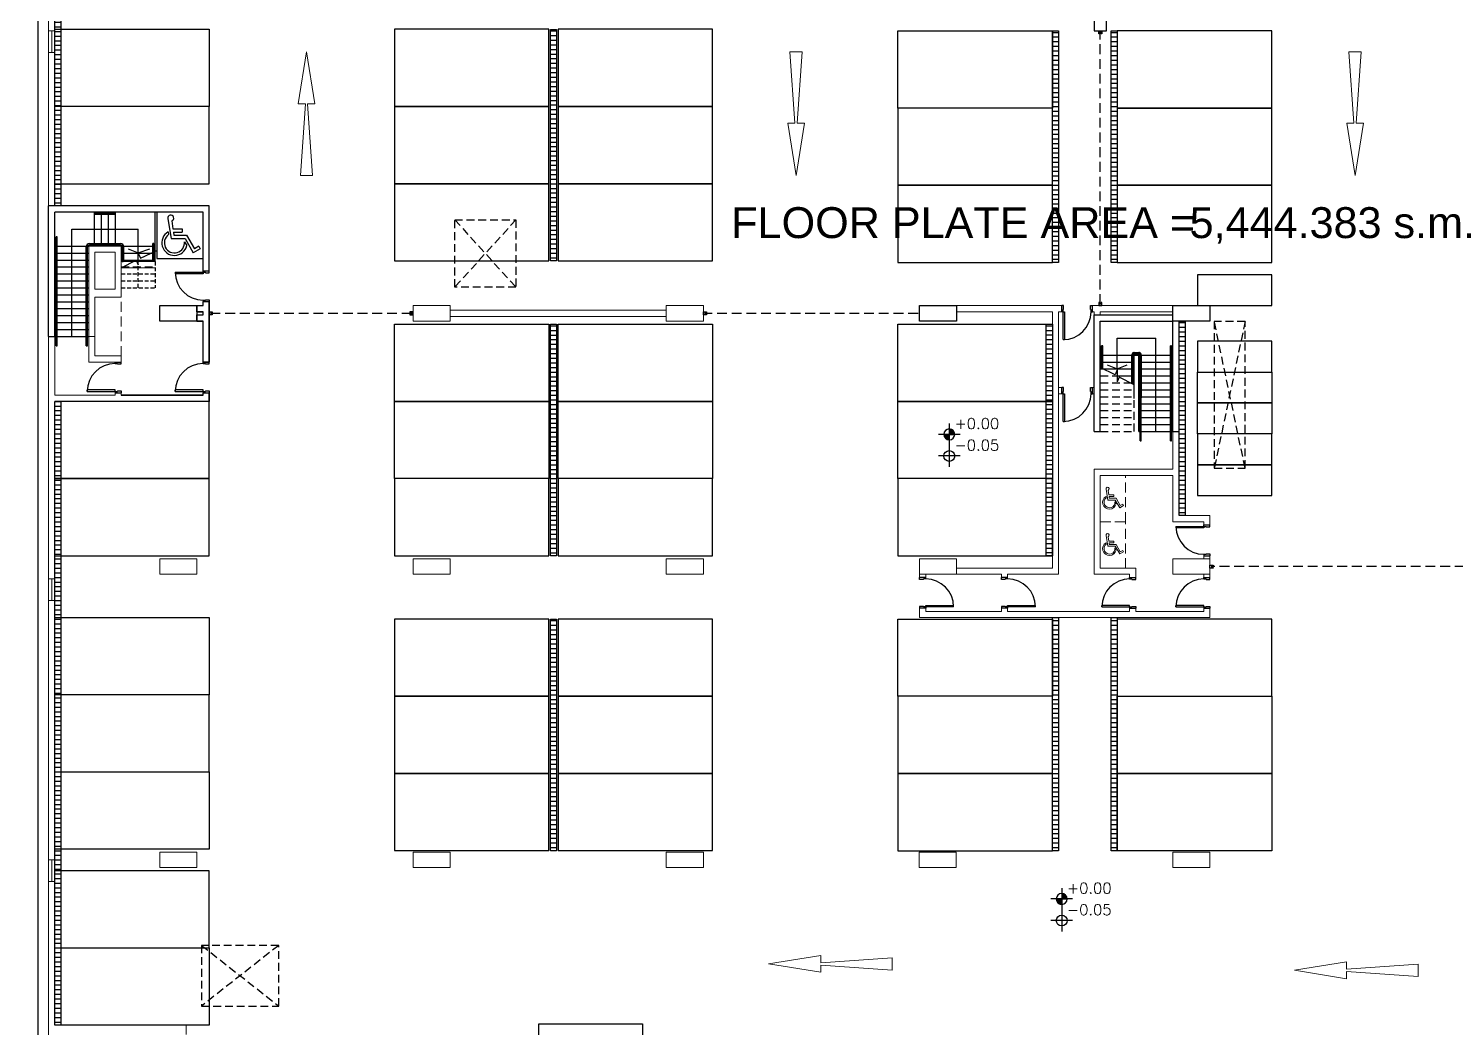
# Model space of a CAD drawing. Header units: millimetres. Extents: x 0 to 570263, y 0 to 232306.
# Drawn here: x 23597 to 69797, y 142074 to 174424 of the extents above; entities that cross this region are included whole.
import ezdxf
from ezdxf.enums import TextEntityAlignment as Align

# ---------------------------------------------------------------- set-up
doc = ezdxf.new("R2010")
doc.units = ezdxf.units.MM
doc.header["$LTSCALE"] = 100
for name, pattern in [('3B50A-DLN-ARC-DWG-1002-P00-LB02$0$HIDDENX2', [19.05, 12.7, -6.35]), ('Hidden', [9.525, 6.35, -3.175]), ('HIDDENX2', [19.05, 12.7, -6.35])]:
    doc.linetypes.add(name, pattern=pattern)
doc.layers.get('Defpoints').update_dxf_attribs({"color": 8})
for name, color, linetype, lineweight in [('3B50A-DLN-ARC-DWG-1002-P00-LB02$0$A-WALL', 7, 'Continuous', 9), ('A-DOOR', 6, 'Continuous', 9), ('A-WALL', 7, 'Continuous', 9), ('A030_1', 1, 'Continuous', 13), ('A829_ROAD', 1, 'Continuous', 0)]:
    doc.layers.add(name, color=color, linetype=linetype, lineweight=lineweight)
for name, color, linetype in [('3B50A-DLN-ARC-DWG-1002-P00-LB02$0$DLN220__', 7, 'Continuous'), ('3B50A-DLN-ARC-DWG-1002-P00-LB02$0$DLN240__', 1, 'Continuous'), ('3B50A-DLN-ARC-DWG-1002-P00-LB02$0$FITDOOR', 7, 'Continuous'), ('A-COLS', 3, 'Continuous'), ('DLN0402_Room Number', 7, 'Continuous'), ('DLN060__', 7, 'Continuous'), ('DLN210__', 7, 'Continuous'), ('DLN220__', 7, 'Continuous'), ('DLN240__', 1, 'Continuous'), ('DLN660', 1, 'Continuous'), ('DLN810__', 1, 'Continuous'), ('FITDOOR', 7, 'Continuous'), ('LAYOUT', 1, 'Continuous'), ('LEVEL', 1, 'Continuous')]:
    doc.layers.add(name, color=color, linetype=linetype)
doc.styles.add('romans', font='romans.shx')
doc.styles.get("Standard").update_dxf_attribs({"font": 'swiss.ttf'})
pattern_1 = [(0, (32800, -63300.02), (0, 150), [])]
pattern_2 = [(0, (32799.83, -44250), (0, 150), [])]

# ---------------------------------------------------------------- blocks, each defined once
blk = doc.blocks.new('*X45')
at = {"color": 0}
for p, q in [((45956, 42700), (46156, 42700)), ((45956, 42694), (46156, 42694)), ((45957, 42688), (46156, 42688)), ((45957, 42681), (46156, 42681)), ((45958, 42675), (46156, 42675)), ((45959, 42669), (46156, 42669)), ((45960, 42662), (46156, 42662)), ((45962, 42656), (46156, 42656)), ((45964, 42650), (46156, 42650)), ((45965, 42644), (46156, 42644)), ((45968, 42638), (46156, 42638)), ((45970, 42631), (46156, 42631)), ((45973, 42625), (46156, 42625)), ((45975, 42619), (46156, 42619)), ((45978, 42612), (46156, 42612)), ((45982, 42606), (46156, 42606)), ((45986, 42600), (46156, 42600)), ((45990, 42594), (46156, 42594)), ((45994, 42588), (46156, 42588)), ((45999, 42581), (46156, 42581)), ((46004, 42575), (46156, 42575)), ((46009, 42569), (46156, 42569)), ((46015, 42562), (46156, 42562)), ((46022, 42556), (46156, 42556)), ((46029, 42550), (46156, 42550)), ((46037, 42544), (46156, 42544)), ((46047, 42538), (46156, 42538)), ((46057, 42531), (46156, 42531)), ((46069, 42525), (46156, 42525)), ((46083, 42519), (46156, 42519)), ((46102, 42512), (46156, 42512)), ((46133, 42506), (46156, 42506))]:
    blk.add_line(p, q, dxfattribs=at)
blk = doc.blocks.new('*X44')
at = {"color": 0}
for p, q in [((46156, 42900), (46200, 42900)), ((46156, 42894), (46222, 42894)), ((46156, 42888), (46238, 42888)), ((46156, 42881), (46250, 42881)), ((46156, 42875), (46261, 42875)), ((46156, 42869), (46271, 42869)), ((46156, 42862), (46279, 42862)), ((46156, 42856), (46287, 42856)), ((46156, 42850), (46294, 42850)), ((46156, 42844), (46300, 42844)), ((46156, 42838), (46306, 42838)), ((46156, 42831), (46311, 42831)), ((46156, 42825), (46316, 42825)), ((46156, 42819), (46320, 42819)), ((46156, 42812), (46324, 42812)), ((46156, 42806), (46328, 42806)), ((46156, 42800), (46332, 42800)), ((46156, 42794), (46335, 42794)), ((46156, 42788), (46338, 42788)), ((46156, 42781), (46341, 42781)), ((46156, 42775), (46343, 42775)), ((46156, 42769), (46345, 42769)), ((46156, 42762), (46347, 42762)), ((46156, 42756), (46349, 42756)), ((46156, 42750), (46351, 42750)), ((46156, 42744), (46352, 42744)), ((46156, 42738), (46353, 42738)), ((46156, 42731), (46354, 42731)), ((46156, 42725), (46355, 42725)), ((46156, 42719), (46355, 42719)), ((46156, 42712), (46356, 42712)), ((46156, 42706), (46356, 42706))]:
    blk.add_line(p, q, dxfattribs=at)
blk = doc.blocks.new('ELFIN')
at = {"layer": 'LEVEL'}
for p, q in [((0, 0), (-0.5, 0)), ((0, 0.5), (0, 0)), ((0, 0), (0, -0.5)), ((0.5, 0), (0, 0))]:
    blk.add_line(p, q, dxfattribs=at)
for start, end in [(90, 180), (180, 270), (0, 90), (270, 0)]:
    blk.add_arc((0, 0), 0.25, start, end, dxfattribs=at)
at = {"layer": 'LEVEL', "xscale": 0.00125, "yscale": 0.00125, "zscale": 0.00125}
for name in ['*X44', '*X45']:
    blk.add_blockref(name, (-57.695, -53.381), dxfattribs=at)
at = {"layer": 'LEVEL', "style": 'romans'}
blk.add_attdef('ELFIN', (0.254, 0.347), '', height=0.5, dxfattribs=at)
blk = doc.blocks.new('ELEX')
at = {"layer": 'LEVEL'}
for p, q in [((0.5, 0), (-0.5, 0)), ((0, 0.5), (0, -0.5))]:
    blk.add_line(p, q, dxfattribs=at)
blk.add_circle((0, 0), 0.25, dxfattribs=at)
at = {"layer": 'LEVEL', "style": 'romans'}
blk.add_attdef('ELEX', (0.257, 0.354), '', height=0.5, dxfattribs=at)
blk = doc.blocks.new('A$C151F6791')
at = {"layer": 'DLN060__'}
h = blk.add_hatch(dxfattribs=at)
h.set_pattern_fill('EARTH', color=0, scale=150, angle=3.6498)
h.set_pattern_definition([(45, (-1165443158.7, -63663298.4), (1e-11, 1347.03841816), [952.5, -952.5]), (45, (-1165443411.2, -63663045.9), (1e-11, 1347.03841816), [952.5, -952.5]), (45, (-1165443663.8, -63662793.3), (1e-11, 1347.03841816), [952.5, -952.5]), (135, (-1165443663.8, -63662624.9), (-1347.03841816, 1e-11), [952.5, -952.5]), (135, (-1165443411.2, -63662372.3), (-1347.03841816, 1e-11), [952.5, -952.5]), (135, (-1165443158.7, -63662119.8), (-1347.03841816, 1e-11), [952.5, -952.5])])
edge = h.paths.add_edge_path()
edge.add_line((-2850, -45900), (-850, -45900))
edge.add_line((-850, -45900), (-850, -86050))
edge.add_line((-850, -86050), (58011, -86050))
edge.add_line((58011, -86050), (68150, -72765))
edge.add_line((68150, -72765), (68150, -20000))
edge.add_arc((59997, -20000), 8153, 0, 62.5916)
edge.add_line((63750, -12762), (63750, 900))
edge.add_line((63750, 900), (-850, 900))
edge.add_line((-850, 900), (-850, -45900))
edge.add_line((-850, -45900), (-2850, -45900))
edge.add_line((-2850, -45900), (-2850, 2900))
edge.add_line((-2850, 2900), (65750, 2900))
edge.add_line((65750, 2900), (65750, -11800))
edge.add_arc((58661, -20842), 11490, 0.6759, 51.9029, ccw=False)
edge.add_line((70150, -20707), (70150, -72766))
edge.add_line((70150, -72766), (59000, -88050))
edge.add_line((59000, -88050), (-2850, -88050))
edge.add_line((-2850, -88050), (-2850, -45900))
at = {"layer": 'DLN810__'}
h = blk.add_hatch(dxfattribs=at)
h.set_pattern_fill('_USER', color=0, scale=150, angle=-41.3502, pattern_type=0)
h.set_pattern_definition([(0, (500, -42420), (0, 150), [])])
h.paths.add_polyline_path([(500, -42420), (300, -42420), (300, -6450), (500, -6450)])
h = blk.add_hatch(dxfattribs=at)
h.set_pattern_fill('_USER', color=0, scale=150, angle=-41.3502, pattern_type=0)
h.set_pattern_definition([(0, (16548.96, -44201.36), (0, 150), [])])
h.paths.add_polyline_path([(16549, -44201), (16350, -44201), (16350, -36701), (16549, -36701)])
h = blk.add_hatch(dxfattribs=at)
h.set_pattern_fill('_USER', color=0, scale=150, angle=-41.3502, pattern_type=0)
h.set_pattern_definition(pattern_2)
h.paths.add_polyline_path([(32800, -44250), (32600, -44250), (32600, -36750), (32800, -36750)])
h = blk.add_hatch(dxfattribs=at)
h.set_pattern_fill('_USER', color=0, scale=150, angle=-41.3502, pattern_type=0)
h.set_pattern_definition(pattern_2)
h.paths.add_polyline_path([(34700, -44250), (34500, -44250), (34500, -36750), (34700, -36750)])
h = blk.add_hatch(dxfattribs=at)
h.set_pattern_fill('_USER', color=0, scale=150, angle=-41.3502, pattern_type=0)
h.set_pattern_definition([(0, (36899.75, -52449.94), (0, 150), [])])
h.paths.add_polyline_path([(36900, -52450), (36700, -52450), (36700, -46150), (36900, -46150)])
h = blk.add_hatch(dxfattribs=at)
h.set_pattern_fill('_USER', color=0, scale=150, angle=-41.3502, pattern_type=0)
h.set_pattern_definition([(0, (16548.96, -53751.37), (0, 150), [])])
h.paths.add_polyline_path([(16549, -53751), (16350, -53751), (16350, -46251), (16549, -46251)])
h = blk.add_hatch(dxfattribs=at)
h.set_pattern_fill('_USER', color=0, scale=150, angle=-41.3502, pattern_type=0)
h.set_pattern_definition([(0, (32599.14, -53750), (0, 150), [])])
h.paths.add_polyline_path([(32599, -53750), (32400, -53750), (32400, -46250), (32599, -46250)])
h = blk.add_hatch(dxfattribs=at)
h.set_pattern_fill('_USER', color=0, scale=150, angle=-41.3502, pattern_type=0)
h.set_pattern_definition([(0, (500, -68950.8), (0, 150), [])])
h.paths.add_polyline_path([(500, -68951), (300, -68951), (300, -48750), (500, -48750)])
h = blk.add_hatch(dxfattribs=at)
h.set_pattern_fill('_USER', color=0, scale=150, angle=-41.3502, pattern_type=0)
h.set_pattern_definition([(0, (16548.96, -63300), (0, 150), [])])
h.paths.add_polyline_path([(16549, -63300), (16350, -63300), (16350, -55800), (16549, -55800)])
h = blk.add_hatch(dxfattribs=at)
h.set_pattern_fill('_USER', color=0, scale=150, angle=-41.3502, pattern_type=0)
h.set_pattern_definition(pattern_1)
h.paths.add_polyline_path([(32800, -63300), (32601, -63300), (32601, -55750), (32800, -55750)])
h = blk.add_hatch(dxfattribs=at)
h.set_pattern_fill('_USER', color=0, scale=150, angle=-41.3502, pattern_type=0)
h.set_pattern_definition(pattern_1)
h.paths.add_polyline_path([(34700, -63300), (34501, -63300), (34501, -55750), (34700, -55750)])
at = {"layer": '3B50A-DLN-ARC-DWG-1002-P00-LB02$0$A-WALL', "color": 0, "lineweight": 25}
for p, q in [((2250, -47475), (2450, -47475)), ((2250, -48475), (2450, -48475))]:
    blk.add_line(p, q, dxfattribs=at)
at = {"layer": '3B50A-DLN-ARC-DWG-1002-P00-LB02$0$DLN220__', "color": 0}
blk.add_lwpolyline([(5300, -45850), (5400, -45850), (5400, -45875), (5350, -45875), (5350, -45925), (5400, -45925), (5400, -45950), (5300, -45950)], close=True, dxfattribs=at)
at = {"layer": '3B50A-DLN-ARC-DWG-1002-P00-LB02$0$DLN240__', "color": 0}
for p, q in [((3000, -44167), (3000, -43177)), ((2450, -44424), (2933, -44178))]:
    blk.add_line(p, q, dxfattribs=at)
at = {"layer": '3B50A-DLN-ARC-DWG-1002-P00-LB02$0$DLN240__', "color": 0, "linetype": 'Hidden', "ltscale": 0.2}
for p, q in [((3000, -45072), (3000, -43205)), ((3550, -44220), (3550, -45072)), ((2450, -44622), (3550, -44622)), ((2450, -44847), (3550, -44847)), ((2450, -45072), (3550, -45072))]:
    blk.add_line(p, q, dxfattribs=at)
at = {"layer": '3B50A-DLN-ARC-DWG-1002-P00-LB02$0$DLN240__', "color": 0, "linetype": '3B50A-DLN-ARC-DWG-1002-P00-LB02$0$HIDDENX2', "ltscale": 0.2}
blk.add_line((2450, -44397), (3550, -44397), dxfattribs=at)
at = {"layer": '3B50A-DLN-ARC-DWG-1002-P00-LB02$0$FITDOOR', "color": 0}
for p, q in [((2250, -47525), (2250, -47475)), ((2250, -47475), (2287, -47475)), ((2250, -47525), (2325, -47525)), ((2287, -47487), (2287, -47475)), ((2325, -47537), (2325, -47525)), ((2325, -47537), (2450, -47537)), ((2412, -47475), (2450, -47475)), ((2412, -47487), (2412, -47475)), ((2450, -47537), (2450, -47475)), ((1350, -48425), (1350, -48380)), ((2250, -48380), (1350, -48380)), ((1350, -48425), (2250, -48425)), ((2250, -48425), (2250, -48380)), ((2250, -48425), (2325, -48425)), ((2250, -48425), (2250, -48475)), ((2250, -48475), (2287, -48475)), ((2287, -48463), (2287, -48475)), ((2325, -48412), (2450, -48412)), ((2325, -48412), (2325, -48425)), ((2412, -48463), (2412, -48475)), ((2412, -48475), (2450, -48475)), ((2450, -48412), (2450, -48475))]:
    blk.add_line(p, q, dxfattribs=at)
blk.add_arc((2250, -48425), 900, 90, 180, dxfattribs=at)
at = {"layer": 'A-COLS', "color": 0}
for p, q in [((100, -46647), (100, -42420)), ((300, -46647), (300, -42620)), ((33950, -49725), (33950, -45950)), ((33950, -45950), (36500, -45950)), ((34149, -46150), (36500, -46150)), ((34150, -49725), (34150, -46150)), ((36500, -49725), (36500, -46150)), ((36700, -49725), (36700, -46150)), ((100, -46647), (300, -46647)), ((33950, -49725), (34150, -49725)), ((36500, -49725), (36700, -49725))]:
    blk.add_line(p, q, dxfattribs=at)
at = {"layer": 'A-COLS', "color": 0, "lineweight": 18}
for p, q in [((2450, -43720), (1400, -43720)), ((1400, -46647), (1400, -43720)), ((2450, -45370), (2450, -43720)), ((2250, -43920), (1600, -43920)), ((1600, -45120), (1600, -43920)), ((2250, -45120), (2250, -43920)), ((2250, -45120), (1600, -45120)), ((2450, -45370), (1600, -45370)), ((1600, -46647), (1600, -45370)), ((11900, -45650), (11900, -46150)), ((13100, -45650), (11900, -45650)), ((13100, -46150), (13100, -45650)), ((20100, -45650), (20100, -46150)), ((21300, -45650), (20100, -45650)), ((21300, -46150), (21300, -45650)), ((11900, -46150), (13100, -46150)), ((20100, -46150), (21300, -46150)), ((1401, -46647), (1601, -46647)), ((4900, -53850), (3700, -53850)), ((3700, -53850), (3700, -54350)), ((4900, -54350), (4900, -53850)), ((13100, -53850), (11900, -53850)), ((11900, -53850), (11900, -54350)), ((13100, -54350), (13100, -53850)), ((21300, -53850), (20100, -53850)), ((20100, -53850), (20100, -54350)), ((21300, -54350), (21300, -53850)), ((29500, -53850), (28300, -53850)), ((28300, -53850), (28300, -54350)), ((29500, -54350), (29500, -53850)), ((36500, -53850), (36500, -54350)), ((37700, -53850), (36500, -53850)), ((37700, -54350), (37700, -53850)), ((3700, -54350), (4900, -54350)), ((11900, -54350), (13100, -54350)), ((20100, -54350), (21300, -54350)), ((28300, -54350), (29500, -54350)), ((36500, -54350), (37700, -54350)), ((3700, -63350), (3700, -63850)), ((4900, -63350), (3700, -63350)), ((4900, -63850), (4900, -63350)), ((13100, -63350), (11900, -63350)), ((11900, -63350), (11900, -63850)), ((13100, -63850), (13100, -63350)), ((21300, -63350), (20100, -63350)), ((20100, -63350), (20100, -63850)), ((21300, -63850), (21300, -63350)), ((28288, -63350), (28288, -63850)), ((29488, -63350), (28288, -63350)), ((29488, -63850), (29488, -63350)), ((37700, -63350), (36500, -63350)), ((36500, -63350), (36500, -63850)), ((37700, -63850), (37700, -63350)), ((3700, -63850), (4900, -63850)), ((11900, -63850), (13100, -63850)), ((20100, -63850), (21300, -63850)), ((28288, -63850), (29488, -63850)), ((36500, -63850), (37700, -63850))]:
    blk.add_line(p, q, dxfattribs=at)
at = {"layer": 'A-COLS', "color": 0}
blk.add_lwpolyline([(-250, -45320), (-250, -45320), (-250, -85450), (57840, -85450), (67550, -72728), (67550, -20707, 0.268433), (63150, -13102), (63150, 300), (-250, 300), (-250, -45320)], format="xyb", dxfattribs=at)
for points in [[(29500, -45650), (29500, -46150), (28300, -46150), (28300, -45650)], [(36500, -45650), (37700, -45650), (37700, -46150), (36500, -46150)]]:
    blk.add_lwpolyline(points, close=True, dxfattribs=at)
at = {"layer": 'A-DOOR', "color": 0}
for p, q in [((200, -37453), (200, -36751)), ((200, -55201), (200, -54499)), ((200, -64302), (200, -63600))]:
    blk.add_line(p, q, dxfattribs=at)
for points in [[(100, -36751, 0), (300, -36751, 0)], [(100, -37453, 0), (300, -37453, 0)], [(100, -54499, 0), (300, -54499, 0)], [(100, -55201, 0), (300, -55201, 0)], [(100, -63600, 0), (300, -63600, 0)], [(100, -64302, 0), (300, -64302, 0)]]:
    blk.add_polyline3d(points, dxfattribs=at)
at = {"layer": 'A-WALL', "color": 0, "lineweight": 18}
for p, q in [((100, -1950), (100, -42420)), ((300, -42420), (300, -1950)), ((3550, -44220), (2450, -44220)), ((3550, -44420), (2450, -44420)), ((29500, -45650), (32900, -45650)), ((33900, -45650), (36500, -45650)), ((20100, -45800), (13100, -45800)), ((20100, -46000), (13100, -46000)), ((29500, -45850), (32600, -45850)), ((32600, -54150), (32600, -45850)), ((32800, -54350), (32800, -45850)), ((32800, -45850), (32900, -45850)), ((33900, -45850), (33950, -45850)), ((33950, -45950), (33950, -45850)), ((34150, -45950), (34150, -45850)), ((34150, -45850), (36500, -45850)), ((100, -85450), (100, -46647)), ((300, -48550), (300, -46647)), ((1400, -47475), (1400, -46647)), ((1600, -47275), (1600, -46647)), ((2450, -47475), (1400, -47475)), ((2450, -47275), (1600, -47275)), ((2450, -47475), (2450, -47275)), ((2250, -48550), (2250, -48475)), ((2450, -48550), (2450, -48475)), ((32800, -48300), (32900, -48300)), ((32800, -48500), (32900, -48500)), ((33900, -48300), (33950, -48300)), ((33900, -48500), (33950, -48500)), ((2250, -48550), (300, -48550)), ((300, -68950), (300, -48750)), ((4900, -48750), (300, -48750)), ((36500, -50950), (36500, -49725)), ((36700, -52450), (36700, -49725)), ((36500, -50950), (33950, -50950)), ((33950, -54350), (33950, -50950)), ((36500, -51150), (34150, -51150)), ((34150, -54150), (34150, -51150)), ((36500, -52650), (36500, -51150)), ((37500, -52650), (36500, -52650)), ((37700, -52450), (36700, -52450)), ((37500, -52750), (37500, -52650)), ((37700, -52750), (37700, -52450)), ((37500, -53850), (37500, -53750)), ((37700, -53850), (37700, -53750)), ((28300, -54450), (28300, -54350)), ((28500, -54450), (28500, -54350)), ((29500, -54150), (32600, -54150)), ((29500, -54350), (30950, -54350)), ((30950, -54450), (30950, -54350)), ((31150, -54350), (32800, -54350)), ((31150, -54450), (31150, -54350)), ((33950, -54350), (35100, -54350)), ((34150, -54150), (35300, -54150)), ((35100, -54450), (35100, -54350)), ((35300, -54450), (35300, -54150)), ((37500, -54450), (37500, -54350)), ((37700, -54450), (37700, -54350)), ((28300, -55750), (28300, -55450)), ((28300, -55750), (37700, -55750)), ((28500, -55550), (28500, -55450)), ((28500, -55550), (30950, -55550)), ((30950, -55550), (30950, -55450)), ((31150, -55550), (31150, -55450)), ((31150, -55550), (35100, -55550)), ((35100, -55550), (35100, -55450)), ((35300, -55550), (35300, -55450)), ((35300, -55550), (37500, -55550)), ((37500, -55550), (37500, -55450)), ((37700, -55750), (37700, -55450)), ((4550, -68951), (4550, -69256))]:
    blk.add_line(p, q, dxfattribs=at)
at = {"layer": 'A-WALL', "color": 0}
for p, q in [((100, -36751), (100, -37453)), ((4550, -68950), (300, -68950))]:
    blk.add_line(p, q, dxfattribs=at)
at = {"layer": 'A-WALL', "color": 0, "linetype": 'Hidden', "lineweight": 18, "ltscale": 0.5}
blk.add_line((2450, -47275), (2450, -45370), dxfattribs=at)
at = {"layer": 'A-WALL', "color": 0, "lineweight": 25}
for p, q in [((32900, -45850), (32900, -45650)), ((33900, -45850), (33900, -45650)), ((32900, -48500), (32900, -48300)), ((33900, -48500), (33900, -48300)), ((37500, -52750), (37700, -52750)), ((37500, -53750), (37700, -53750)), ((28500, -54450), (28300, -54450)), ((31150, -54450), (30950, -54450)), ((35100, -54450), (35300, -54450)), ((37500, -54450), (37700, -54450)), ((28500, -55450), (28300, -55450)), ((31150, -55450), (30950, -55450)), ((35100, -55450), (35300, -55450)), ((37500, -55450), (37700, -55450))]:
    blk.add_line(p, q, dxfattribs=at)
at = {"layer": 'A030_1', "color": 0}
for p, q in [((34336, -51594), (34390, -51944)), ((34402, -51631), (34424, -51774)), ((34338, -51826), (34346, -51873)), ((34390, -51944), (34637, -51944)), ((34424, -51774), (34586, -51774)), ((34433, -51833), (34586, -51833)), ((34433, -51833), (34441, -51885)), ((34441, -51885), (34662, -51885)), ((34586, -51774), (34586, -51833)), ((34625, -51998), (34665, -52067)), ((34637, -51944), (34780, -52192)), ((34662, -51885), (34799, -52121)), ((34902, -52121), (34780, -52192)), ((34876, -52077), (34799, -52121)), ((34876, -52077), (34902, -52121)), ((34336, -53094), (34390, -53444)), ((34338, -53326), (34346, -53373)), ((34390, -53444), (34637, -53444)), ((34402, -53131), (34424, -53274)), ((34424, -53274), (34586, -53274)), ((34433, -53333), (34586, -53333)), ((34433, -53333), (34441, -53385)), ((34441, -53385), (34662, -53385)), ((34586, -53274), (34586, -53333)), ((34625, -53498), (34665, -53567)), ((34637, -53444), (34780, -53692)), ((34662, -53385), (34799, -53621)), ((34876, -53577), (34799, -53621)), ((34876, -53577), (34902, -53621)), ((34902, -53621), (34780, -53692))]:
    blk.add_line(p, q, dxfattribs=at)
at = {"layer": 'A030_1', "color": 0, "linetype": 'Hidden', "ltscale": 0.5}
for points in [[(34150, -52650), (34963, -52650), (34963, -51150), (34150, -51150)], [(34150, -54150), (34963, -54150), (34963, -52650), (34150, -52650)]]:
    blk.add_lwpolyline(points, close=True, dxfattribs=at)
at = {"layer": 'A030_1', "color": 0}
for centre, radius, start, end in [((34386, -51582), 51.7, 287.213, 193.9443), ((34449, -52018), 222, 120, 347.1514), ((34449, -52018), 177, 125.6853, 6.4114), ((34386, -53082), 51.7, 287.213, 193.9443), ((34449, -53518), 222, 120, 347.1514), ((34449, -53518), 177, 125.6853, 6.4114)]:
    blk.add_arc(centre, radius, start, end, dxfattribs=at)
at = {"layer": 'A829_ROAD', "color": 0}
for p, q in [((8450, -37430), (8179, -39117)), ((8721, -39117), (8450, -37430)), ((24101, -37430), (24499, -37430)), ((24264, -39743), (24101, -37430)), ((24499, -37430), (24336, -39743)), ((42201, -37430), (42599, -37430)), ((42364, -39743), (42201, -37430)), ((42599, -37430), (42436, -39743)), ((8179, -39117), (8414, -39117)), ((8251, -41430), (8414, -39117)), ((8486, -39117), (8649, -41430)), ((8486, -39117), (8721, -39117)), ((24029, -39743), (24300, -41430)), ((24264, -39743), (24029, -39743)), ((24300, -41430), (24571, -39743)), ((24571, -39743), (24336, -39743)), ((42129, -39743), (42400, -41430)), ((42364, -39743), (42129, -39743)), ((42400, -41430), (42671, -39743)), ((42671, -39743), (42436, -39743)), ((8649, -41430), (8251, -41430)), ((25097, -66696), (23411, -66967)), ((23411, -66967), (25097, -67238)), ((25097, -66931), (25097, -66696)), ((25097, -66931), (27411, -66768)), ((27411, -66768), (27411, -67166)), ((42127, -66904), (40440, -67175)), ((42127, -67139), (42127, -66904)), ((42127, -67139), (44440, -66976)), ((44440, -66976), (44440, -67374)), ((27411, -67166), (25097, -67003)), ((25097, -67238), (25097, -67003)), ((40440, -67175), (42127, -67446)), ((44440, -67374), (42127, -67211)), ((42127, -67446), (42127, -67211))]:
    blk.add_line(p, q, dxfattribs=at)
at = {"layer": 'Defpoints', "color": 0}
for p, q in [((4200, -44570), (4200, -44615)), ((5300, -48750), (300, -48750)), ((5300, -48750, 0), (1601, -48750, 0)), ((5100, -48550), (2450, -48550)), ((2450, -48550, 0), (5100, -48550, 0))]:
    blk.add_line(p, q, dxfattribs=at)
at = {"layer": 'DLN0402_Room Number', "color": 0}
blk.add_lwpolyline([(34350, -36050), (33951, -36050), (33951, -36750), (34350, -36750)], close=True, dxfattribs=at)
at = {"layer": 'DLN210__', "color": 0, "lineweight": 13}
for points in [[(300, -36751, 0), (100, -36751, 0)], [(300, -37453, 0), (100, -37453, 0)], [(300, -54499, 0), (100, -54499, 0)], [(300, -55201, 0), (100, -55201, 0)], [(300, -63600, 0), (100, -63600, 0)], [(300, -64302, 0), (100, -64302, 0)]]:
    blk.add_polyline3d(points, dxfattribs=at)
at = {"layer": 'DLN220__', "color": 0, "linetype": 'Hidden', "ltscale": 0.5}
for p, q in [((34150, -45600), (34151, -36800)), ((11850, -45900), (5350, -45900)), ((28250, -45900), (21350, -45900)), ((45950, -54100), (37750, -54100))]:
    blk.add_line(p, q, dxfattribs=at)
at = {"layer": 'DLN220__', "color": 0, "linetype": 'HIDDENX2', "ltscale": 0.2}
for p, q in [((13250, -42870), (15230, -45050)), ((15230, -42870), (13250, -45050)), ((38840, -50910), (37840, -46160)), ((38840, -46160), (37840, -50910)), ((5050, -66367), (7550, -68332)), ((7550, -66367), (5050, -68332))]:
    blk.add_line(p, q, dxfattribs=at)
at = {"layer": 'DLN220__', "color": 0}
for points in [[(34201, -36750), (34201, -36850), (34176, -36850), (34176, -36800), (34126, -36800), (34126, -36850), (34101, -36850), (34101, -36750)], [(34201, -45650), (34201, -45550), (34176, -45550), (34176, -45600), (34126, -45600), (34126, -45550), (34101, -45550), (34101, -45650)], [(11900, -45850), (11800, -45850), (11800, -45875), (11850, -45875), (11850, -45925), (11800, -45925), (11800, -45950), (11900, -45950)], [(21300, -45850), (21400, -45850), (21400, -45875), (21350, -45875), (21350, -45925), (21400, -45925), (21400, -45950), (21300, -45950)], [(37700, -54050), (37800, -54050), (37800, -54075), (37750, -54075), (37750, -54125), (37800, -54125), (37800, -54150), (37700, -54150)]]:
    blk.add_lwpolyline(points, close=True, dxfattribs=at)
at = {"layer": 'DLN220__', "color": 0, "linetype": 'HIDDENX2', "ltscale": 0.2}
for points in [[(13250, -42870), (15230, -42870), (15230, -45050), (13250, -45050)], [(37840, -50910), (38840, -50910), (38840, -46160), (37840, -46160)], [(7550, -68332), (7550, -66367), (5050, -66367), (5050, -68332)]]:
    blk.add_lwpolyline(points, close=True, dxfattribs=at)
at = {"layer": 'DLN240__', "color": 0}
for p, q in [((5300, -42420), (100, -42420)), ((5300, -44520), (5300, -42420)), ((5100, -42620), (300, -42620)), ((1588, -43721), (1588, -42620)), ((2263, -42660), (1588, -42660)), ((2263, -42700), (1588, -42700)), ((1813, -43721), (1813, -42620)), ((2038, -43721), (2038, -42620)), ((2263, -43721), (2263, -42620)), ((3550, -44220), (3550, -42620)), ((5100, -42620), (3600, -42620)), ((3600, -42620), (3600, -44120)), ((3964, -42834), (4064, -43479)), ((4085, -42902), (4126, -43165)), ((5100, -44520), (5100, -42620)), ((5100, -44120), (5100, -42620)), ((340, -46947), (340, -43422)), ((380, -43422), (340, -43422)), ((380, -46947), (380, -43422)), ((850, -43177), (3000, -43177)), ((851, -46647), (850, -43177)), ((3968, -43261), (3982, -43350)), ((4126, -43165), (4426, -43165)), ((4142, -43275), (4426, -43275)), ((4142, -43275), (4157, -43370)), ((4157, -43370), (4566, -43370)), ((4426, -43165), (4426, -43275)), ((4566, -43370), (4818, -43806)), ((300, -43722), (1401, -43722)), ((1321, -43987), (1321, -43742)), ((1361, -46947), (1361, -43744)), ((1421, -43642), (2430, -43642)), ((1421, -43682), (2430, -43682)), ((2450, -43722), (3550, -43722)), ((2490, -44220), (2490, -43742)), ((2530, -44220), (2530, -43742)), ((3071, -44107), (3600, -43864)), ((3470, -43979), (3470, -43642)), ((3510, -43642), (3470, -43642)), ((3510, -43960), (3510, -43642)), ((4064, -43479), (4519, -43479)), ((4498, -43579), (4572, -43706)), ((4519, -43479), (4783, -43937)), ((5008, -43807), (4783, -43937)), ((4960, -43725), (4818, -43806)), ((4960, -43725), (5008, -43807)), ((300, -43947), (1401, -43947)), ((300, -44172), (1401, -44172)), ((1321, -46947), (1321, -43987)), ((2450, -43947), (3550, -43947)), ((2450, -44172), (3550, -44172)), ((2490, -44220), (2490, -44236)), ((2933, -44178), (3000, -44331)), ((3000, -43945), (3071, -44107)), ((3000, -44331), (3000, -43945)), ((3470, -44220), (3470, -43947)), ((3510, -44220), (3510, -43947)), ((3600, -44120), (5100, -44120)), ((300, -44397), (1401, -44397)), ((300, -44622), (1401, -44622)), ((4200, -44570), (5100, -44570)), ((5100, -44615), (4200, -44615)), ((5100, -44520), (5300, -44520)), ((5100, -44520), (5137, -44520)), ((5100, -44570), (5100, -44520)), ((5100, -44570), (5175, -44570)), ((5100, -44570), (5100, -44615)), ((5137, -44532), (5137, -44520)), ((5175, -44583), (5175, -44570)), ((5175, -44583), (5300, -44583)), ((5262, -44532), (5262, -44520)), ((5262, -44520), (5300, -44520)), ((5300, -44583), (5300, -44520)), ((300, -44847), (1401, -44847)), ((300, -45072), (1401, -45072)), ((300, -45297), (1401, -45297)), ((300, -45522), (1401, -45522)), ((3700, -45650), (4900, -45650)), ((3700, -46150), (3700, -45650)), ((4900, -45650), (5100, -45650)), ((4900, -45650), (4900, -46150)), ((4900, -45850), (4900, -45650)), ((4900, -45650), (5100, -45650)), ((5100, -45470), (5100, -45520)), ((5100, -45470), (5175, -45470)), ((5100, -45650), (5100, -45520)), ((5100, -45650), (5100, -45520)), ((5100, -45520), (5300, -45520)), ((5100, -45520), (5300, -45520)), ((5100, -45520), (5137, -45520)), ((5137, -45508), (5137, -45520)), ((5175, -45458), (5300, -45458)), ((5175, -45458), (5175, -45470)), ((5262, -45508), (5262, -45520)), ((5262, -45520), (5300, -45520)), ((5300, -45458), (5300, -45520)), ((5300, -47475), (5300, -45520)), ((5300, -45520), (5300, -47475)), ((300, -45747), (1401, -45747)), ((300, -45972), (1401, -45972)), ((300, -46197), (1401, -46197)), ((4900, -46150), (3700, -46150)), ((4700, -46150), (4700, -46150)), ((4900, -46150), (4700, -46150)), ((4900, -45850), (5100, -45850)), ((5100, -45850), (4900, -45850)), ((4900, -45950), (5100, -45950)), ((4900, -46150), (4900, -45950)), ((4900, -45950), (5100, -45950)), ((4900, -46150), (4900, -46150)), ((4900, -46150), (4900, -46150)), ((4900, -46150), (5100, -46150)), ((5100, -46150), (4900, -46150)), ((5100, -45950), (5100, -45850)), ((5100, -45950), (5100, -45850)), ((5100, -47475), (5100, -46150)), ((5100, -47475), (5100, -46150)), ((300, -46422), (1401, -46422)), ((300, -46647), (1401, -46647)), ((300, -46647), (1401, -46647)), ((340, -46947), (380, -46947)), ((1321, -46947), (1361, -46947)), ((34190, -47671), (34190, -46950)), ((34230, -46950), (34190, -46950)), ((34230, -47691), (34230, -46950)), ((34700, -46700), (35950, -46700)), ((34700, -47700, 0), (34700, -46700, 0)), ((35950, -49725), (35950, -46700, 0)), ((36420, -50025), (36420, -46950)), ((36460, -50025), (36460, -46950)), ((5300, -47475), (5100, -47475)), ((5100, -47475), (5300, -47475)), ((5100, -47525), (5100, -47475)), ((5100, -47475), (5137, -47475)), ((5100, -47525), (5175, -47525)), ((5137, -47487), (5137, -47475)), ((5175, -47537), (5175, -47525)), ((5175, -47537), (5300, -47537)), ((5262, -47475), (5300, -47475)), ((5262, -47487), (5262, -47475)), ((5300, -47537), (5300, -47475)), ((34150, -47250), (35250, -47250)), ((34150, -47475), (35250, -47475)), ((35170, -48170), (35170, -47250)), ((35210, -48190, 0), (35210, -47250, 0)), ((35250, -48660), (35250, -47250)), ((35400, -49725), (35400, -47250)), ((35400, -47250), (36500, -47250)), ((35400, -47475), (36500, -47475)), ((35440, -50025), (35440, -47250)), ((35477, -50025, 0), (35480, -47250)), ((34628, -47894), (34150, -47650)), ((34150, -47700), (35250, -47700)), ((34700, -47732), (34628, -47894)), ((34700, -47732), (34699, -48119)), ((34700, -47925), (35250, -47925)), ((34767, -47965), (34700, -48118)), ((35250, -48210), (34767, -47965)), ((35400, -47700), (36500, -47700)), ((35400, -47925), (36500, -47925)), ((4200, -48425), (4200, -48380)), ((5100, -48380), (4200, -48380)), ((4200, -48425), (5100, -48425)), ((5100, -48425), (5100, -48380)), ((5100, -48425), (5175, -48425)), ((5100, -48425), (5100, -48475)), ((5100, -48550), (5100, -48475)), ((5100, -48475, 0), (5300, -48475, 0)), ((5100, -48550, 0), (5100, -48475, 0)), ((5100, -48475), (5300, -48475)), ((5100, -48475), (5137, -48475)), ((5137, -48463), (5137, -48475)), ((5175, -48412), (5300, -48412)), ((5175, -48412), (5175, -48425)), ((5262, -48463), (5262, -48475)), ((5262, -48475), (5300, -48475)), ((5300, -48412), (5300, -48475)), ((5300, -48750), (5300, -48475)), ((5300, -48475, 0), (5300, -48750, 0)), ((35400, -48150), (36500, -48150)), ((35400, -48375), (36500, -48375)), ((35400, -48600), (36500, -48600)), ((35400, -48825), (36500, -48825)), ((35400, -49050), (36500, -49050)), ((35400, -49275), (36500, -49275)), ((35400, -49500), (36500, -49500)), ((35400, -49725), (36500, -49725)), ((35440, -50025), (35477, -50025, 0)), ((35440, -50025), (35477, -50025, 0)), ((35440, -50025), (35477, -50025, 0)), ((35440, -50025), (35477, -50025, 0)), ((36420, -50025), (36460, -50025)), ((36420, -50025), (36460, -50025)), ((36420, -50025), (36460, -50025))]:
    blk.add_line(p, q, dxfattribs=at)
at = {"layer": 'DLN240__', "color": 0, "linetype": 'HIDDENX2', "ltscale": 0.2}
for p, q in [((36460, -46950), (36420, -46950)), ((35250, -47170, 0), (35400, -47170, 0)), ((35250, -47210, 0), (35400, -47210, 0)), ((35250, -47250), (35400, -47250)), ((34150, -47925), (34700, -47925)), ((34150, -48150), (35250, -48150)), ((34150, -48375), (35250, -48375)), ((34150, -48600), (35250, -48600)), ((34150, -48825), (35250, -48825)), ((35250, -49725), (35250, -48660)), ((34150, -49050), (35250, -49050)), ((34150, -49275), (35250, -49275)), ((34150, -49500), (35250, -49500)), ((34150, -49725), (35250, -49725))]:
    blk.add_line(p, q, dxfattribs=at)
at = {"layer": 'DLN240__', "color": 0, "elevation": 0}
blk.add_lwpolyline([(2677, -43807), (3000, -43942), (3373, -43807)], dxfattribs=at)
at = {"layer": 'DLN240__', "color": 0}
blk.add_lwpolyline([(34377, -47566), (34700, -47700), (35022, -47566)], dxfattribs=at)
for centre, radius, start, end in [((4057, -42811), 95.5, 287.213, 193.9443), ((4173, -43615), 409, 120, 347.1514), ((4173, -43615), 327, 125.6853, 6.4114), ((1421, -43742, 0), 100, 89.9953, 179.9727), ((1421, -43742, 0), 60, 89.9921, 179.9544), ((2430, -43742, 0), 100, 0.0004, 90), ((2430, -43742, 0), 60, 0.0004, 90), ((5100, -44570), 900, 180, 270), ((5100, -48425), 900, 90, 180)]:
    blk.add_arc(centre, radius, start, end, dxfattribs=at)
at = {"layer": 'DLN240__', "color": 0, "linetype": 'HIDDENX2', "ltscale": 0.2}
for centre, radius, start, end in [((35250, -47250, 0), 80, 90, 180), ((35250, -47250, 0), 40, 90, 180), ((35400, -47250, 0), 80, 359.9989, 90), ((35400, -47250, 0), 40, 359.9989, 90)]:
    blk.add_arc(centre, radius, start, end, dxfattribs=at)
at = {"layer": 'DLN660', "color": 0}
for p, q in [((300, -36700), (5300, -36700)), ((5300, -36700), (5300, -39200)), ((16300, -36700), (11300, -36700)), ((11300, -36700), (11300, -39200)), ((16300, -39200), (16300, -36700)), ((21600, -36700), (16600, -36700)), ((16600, -36700), (16600, -39200)), ((21600, -39200), (21600, -36700)), ((27600, -39250), (27600, -36750)), ((27600, -36750), (32600, -36750)), ((32600, -36750), (32600, -39250)), ((5300, -39200), (300, -39200)), ((5300, -39200), (300, -39200)), ((5300, -41700), (5300, -39200)), ((16300, -39200), (11300, -39200)), ((11300, -39200), (11300, -41700)), ((11300, -39200), (16300, -39200)), ((16300, -41700), (16300, -39200)), ((21600, -39200), (16600, -39200)), ((16600, -39200), (16600, -41700)), ((16600, -39200), (21600, -39200)), ((21600, -41700), (21600, -39200)), ((32600, -39250), (27600, -39250)), ((32600, -39250), (27600, -39250)), ((27600, -39250), (27600, -41750)), ((32600, -41750), (32600, -39250)), ((300, -41700), (5300, -41700)), ((16300, -41700), (11300, -41700)), ((11300, -41700), (11300, -44200)), ((11300, -41700), (16300, -41700)), ((16300, -44200), (16300, -41700)), ((21600, -41700), (16600, -41700)), ((16600, -41700), (16600, -44200)), ((16600, -41700), (21600, -41700)), ((21600, -44200), (21600, -41700)), ((32600, -41750), (27600, -41750)), ((27600, -41750), (27600, -44250)), ((27600, -41750), (32600, -41750)), ((32600, -44250), (32600, -41750)), ((11300, -44200), (16300, -44200)), ((16600, -44200), (21600, -44200)), ((27600, -44250), (32600, -44250)), ((39700, -44650), (37300, -44650)), ((37300, -44650), (37300, -45650)), ((39700, -45650), (39700, -44650)), ((37300, -45650), (39700, -45650)), ((11300, -48750), (11300, -46250)), ((11300, -46250), (16300, -46250)), ((16300, -46250), (16300, -48750)), ((16600, -46250), (21600, -46250)), ((16600, -48750), (16600, -46250)), ((21600, -46250), (21600, -48750)), ((27600, -48750), (27600, -46250)), ((27600, -46250), (32600, -46250)), ((32600, -46250), (32600, -48750)), ((37300, -46800), (37300, -47800)), ((39700, -46800), (37300, -46800)), ((39700, -47800), (39700, -46800)), ((37300, -47800), (39700, -47800)), ((37300, -48800), (37300, -47800)), ((37300, -47800), (39700, -47800)), ((39700, -47800), (39700, -48800)), ((5300, -48750), (300, -48750)), ((5300, -51250), (5300, -48750)), ((11300, -48750), (16300, -48750)), ((11300, -51250), (11300, -48750)), ((16300, -48750), (11300, -48750)), ((16300, -48750), (16300, -51250)), ((16600, -48750), (21600, -48750)), ((16600, -51250), (16600, -48750)), ((21600, -48750), (16600, -48750)), ((21600, -48750), (21600, -51250)), ((27600, -48750), (32600, -48750)), ((27600, -51250), (27600, -48750)), ((32600, -48750), (27600, -48750)), ((32600, -48750), (32600, -51250)), ((39700, -48800), (37300, -48800)), ((37300, -49800), (37300, -48800)), ((37300, -48800), (39700, -48800)), ((39700, -48800), (39700, -49800)), ((39700, -49800), (37300, -49800)), ((39700, -49800), (37300, -49800)), ((37300, -49800), (37300, -50800)), ((39700, -50800), (39700, -49800)), ((39700, -50800), (37300, -50800)), ((37300, -50800), (37300, -51800)), ((37300, -50800), (39700, -50800)), ((39700, -51800), (39700, -50800)), ((5300, -51250), (300, -51250)), ((300, -51250), (5300, -51250)), ((5300, -53750), (5300, -51250)), ((16300, -51250), (11300, -51250)), ((16300, -51250), (11300, -51250)), ((11300, -51250), (11300, -53750)), ((16300, -53750), (16300, -51250)), ((21600, -51250), (16600, -51250)), ((21600, -51250), (16600, -51250)), ((16600, -51250), (16600, -53750)), ((21600, -53750), (21600, -51250)), ((32600, -51250), (27600, -51250)), ((32600, -51250), (27600, -51250)), ((27600, -51250), (27600, -53750)), ((32600, -53750), (32600, -51250)), ((37300, -51800), (39700, -51800)), ((300, -53750), (5300, -53750)), ((11300, -53750), (16300, -53750)), ((16600, -53750), (21600, -53750)), ((27600, -53750), (32600, -53750)), ((300, -55750), (5300, -55750)), ((5300, -55750), (5300, -58250)), ((16300, -55799), (11300, -55799)), ((11300, -55799), (11300, -58299)), ((16300, -58299), (16300, -55799)), ((21600, -55799), (16600, -55799)), ((16600, -55799), (16600, -58299)), ((21600, -58299), (21600, -55799)), ((5300, -58250), (300, -58250)), ((5300, -58250), (300, -58250)), ((5300, -60750), (5300, -58250)), ((16300, -58299), (11300, -58299)), ((11300, -58299), (11300, -60799)), ((11300, -58299), (16300, -58299)), ((16300, -60799), (16300, -58299)), ((21600, -58299), (16600, -58299)), ((16600, -58299), (16600, -60799)), ((16600, -58299), (21600, -58299)), ((21600, -60799), (21600, -58299)), ((300, -60750), (5300, -60750)), ((300, -60750), (5300, -60750)), ((5300, -60750), (5300, -63250)), ((11300, -60799), (16300, -60799)), ((16300, -60799), (11300, -60799)), ((11300, -60799), (11300, -63299)), ((16300, -63299), (16300, -60799)), ((16600, -60799), (21600, -60799)), ((21600, -60799), (16600, -60799)), ((16600, -60799), (16600, -63299)), ((21600, -63299), (21600, -60799)), ((5300, -63250), (300, -63250)), ((11300, -63299), (16300, -63299)), ((16600, -63299), (21600, -63299)), ((5300, -63951), (300, -63951)), ((5300, -66451), (5300, -63951)), ((300, -66451), (5300, -66451)), ((300, -66451), (5300, -66451)), ((5300, -66451), (5300, -68951)), ((5300, -68951), (300, -68951))]:
    blk.add_line(p, q, dxfattribs=at)
for points in [[(39700, -36750), (34700, -36750), (34700, -39250), (39700, -39250)], [(39700, -39250), (34700, -39250), (34700, -41750), (39700, -41750)], [(39700, -41750), (34700, -41750), (34700, -44250), (39700, -44250)], [(27600, -55800), (32600, -55800), (32600, -58300), (27600, -58300)], [(39700, -55800), (34700, -55800), (34700, -58300), (39700, -58300)], [(27600, -60800), (32600, -60800), (32600, -58300), (27600, -58300)], [(39700, -60800), (34700, -60800), (34700, -58300), (39700, -58300)], [(27600, -63300), (32600, -63300), (32600, -60800), (27600, -60800)], [(39700, -63300), (34700, -63300), (34700, -60800), (39700, -60800)]]:
    blk.add_lwpolyline(points, close=True, dxfattribs=at)
at = {"layer": 'DLN810__', "color": 0}
for points in [[(500, -42420), (300, -42420), (300, -6450), (500, -6450)], [(16549, -44201), (16350, -44201), (16350, -36701), (16549, -36701)], [(32800, -44250), (32600, -44250), (32600, -36750), (32800, -36750)], [(34700, -44250), (34500, -44250), (34500, -36750), (34700, -36750)], [(36900, -52450), (36700, -52450), (36700, -46150), (36900, -46150)], [(16549, -53751), (16350, -53751), (16350, -46251), (16549, -46251)], [(32599, -53750), (32400, -53750), (32400, -46250), (32599, -46250)], [(500, -68951), (300, -68951), (300, -48750), (500, -48750)], [(16549, -63300), (16350, -63300), (16350, -55800), (16549, -55800)], [(32800, -63300), (32601, -63300), (32601, -55750), (32800, -55750)], [(34700, -63300), (34501, -63300), (34501, -55750), (34700, -55750)], [(15977, -68905), (19327, -68905), (19327, -70055), (15977, -70055)]]:
    blk.add_lwpolyline(points, close=True, dxfattribs=at)
at = {"layer": 'FITDOOR', "color": 0}
for p, q in [((32963, -45650), (32900, -45650)), ((32900, -45688), (32900, -45650)), ((32912, -45688), (32900, -45688)), ((32963, -45775), (32963, -45650)), ((33838, -45650), (33900, -45650)), ((33838, -45775), (33838, -45650)), ((33888, -45688), (33900, -45688)), ((33900, -45688), (33900, -45650)), ((32900, -45850), (32900, -45812)), ((32912, -45812), (32900, -45812)), ((32950, -45850), (32900, -45850)), ((32950, -45850), (32950, -45775)), ((32963, -45775), (32950, -45775)), ((32950, -45850), (32995, -45850)), ((32950, -46750), (32950, -45850)), ((32995, -45850), (32995, -46750)), ((33838, -45775), (33850, -45775)), ((33850, -45850), (33850, -45775)), ((33850, -45850), (33900, -45850)), ((33888, -45812), (33900, -45812)), ((33900, -45850), (33900, -45812)), ((32950, -46750), (32995, -46750)), ((32963, -48300), (32900, -48300)), ((32900, -48338), (32900, -48300)), ((32912, -48338), (32900, -48338)), ((32900, -48500), (32900, -48463)), ((32912, -48463), (32900, -48463)), ((32950, -48500), (32900, -48500)), ((32950, -48500), (32950, -48425)), ((32963, -48425), (32950, -48425)), ((32950, -48500), (32995, -48500)), ((32950, -49400), (32950, -48500)), ((32963, -48425), (32963, -48300)), ((32995, -48500), (32995, -49400)), ((33838, -48300), (33900, -48300)), ((33838, -48425), (33838, -48300)), ((33838, -48425), (33850, -48425)), ((33850, -48500), (33850, -48425)), ((33850, -48500), (33900, -48500)), ((33888, -48338), (33900, -48338)), ((33888, -48463), (33900, -48463)), ((33900, -48338), (33900, -48300)), ((33900, -48500), (33900, -48463)), ((32950, -49400), (32995, -49400)), ((36600, -52800), (36600, -52845)), ((36600, -52800), (37500, -52800)), ((37500, -52845), (36600, -52845)), ((37500, -52750), (37538, -52750)), ((37500, -52800), (37500, -52750)), ((37500, -52800), (37575, -52800)), ((37500, -52800), (37500, -52845)), ((37538, -52762), (37538, -52750)), ((37575, -52812), (37575, -52800)), ((37575, -52812), (37700, -52812)), ((37662, -52762), (37662, -52750)), ((37662, -52750), (37700, -52750)), ((37700, -52812), (37700, -52750)), ((37500, -53700), (37500, -53750)), ((37500, -53700), (37575, -53700)), ((37500, -53750), (37538, -53750)), ((37538, -53738), (37538, -53750)), ((37575, -53687), (37700, -53687)), ((37575, -53687), (37575, -53700)), ((37662, -53738), (37662, -53750)), ((37662, -53750), (37700, -53750)), ((37700, -53687), (37700, -53750)), ((28338, -54450), (28300, -54450)), ((28300, -54513), (28300, -54450)), ((28425, -54513), (28300, -54513)), ((28338, -54462), (28338, -54450)), ((28500, -54500), (28425, -54500)), ((28425, -54513), (28425, -54500)), ((28462, -54462), (28462, -54450)), ((28500, -54450), (28462, -54450)), ((28500, -54500), (28500, -54450)), ((30987, -54450), (30950, -54450)), ((30950, -54513), (30950, -54450)), ((31075, -54513), (30950, -54513)), ((30987, -54462), (30987, -54450)), ((31150, -54500), (31075, -54500)), ((31075, -54513), (31075, -54500)), ((31112, -54462), (31112, -54450)), ((31150, -54450), (31112, -54450)), ((31150, -54500), (31150, -54450)), ((35100, -54500), (35100, -54450)), ((35100, -54450), (35138, -54450)), ((35100, -54500), (35175, -54500)), ((35138, -54462), (35138, -54450)), ((35175, -54513), (35175, -54500)), ((35175, -54513), (35300, -54513)), ((35263, -54450), (35300, -54450)), ((35263, -54462), (35263, -54450)), ((35300, -54513), (35300, -54450)), ((37500, -54500), (37500, -54450)), ((37500, -54450), (37538, -54450)), ((37500, -54500), (37575, -54500)), ((37538, -54462), (37538, -54450)), ((37575, -54513), (37575, -54500)), ((37575, -54513), (37700, -54513)), ((37662, -54450), (37700, -54450)), ((37662, -54462), (37662, -54450)), ((37700, -54513), (37700, -54450)), ((28300, -55388), (28300, -55450)), ((28425, -55388), (28300, -55388)), ((28338, -55438), (28338, -55450)), ((28425, -55388), (28425, -55400)), ((28500, -55400), (28425, -55400)), ((28462, -55438), (28462, -55450)), ((28500, -55355), (29400, -55355)), ((28500, -55400), (28500, -55355)), ((28500, -55400), (28500, -55450)), ((29400, -55400), (28500, -55400)), ((29400, -55400), (29400, -55355)), ((30950, -55388), (30950, -55450)), ((31075, -55388), (30950, -55388)), ((30987, -55438), (30987, -55450)), ((31075, -55388), (31075, -55400)), ((31150, -55400), (31075, -55400)), ((31112, -55438), (31112, -55450)), ((31150, -55355), (32050, -55355)), ((31150, -55400), (31150, -55355)), ((31150, -55400), (31150, -55450)), ((32050, -55400), (31150, -55400)), ((32050, -55400), (32050, -55355)), ((34200, -55400), (34200, -55355)), ((35100, -55355), (34200, -55355)), ((34200, -55400), (35100, -55400)), ((35100, -55400), (35100, -55355)), ((35100, -55400), (35175, -55400)), ((35100, -55400), (35100, -55450)), ((35138, -55438), (35138, -55450)), ((35175, -55388), (35300, -55388)), ((35175, -55388), (35175, -55400)), ((35263, -55438), (35263, -55450)), ((35300, -55388), (35300, -55450)), ((36600, -55400), (36600, -55355)), ((37500, -55355), (36600, -55355)), ((36600, -55400), (37500, -55400)), ((37500, -55400), (37500, -55355)), ((37500, -55400), (37575, -55400)), ((37500, -55400), (37500, -55450)), ((37538, -55438), (37538, -55450)), ((37575, -55388), (37700, -55388)), ((37575, -55388), (37575, -55400)), ((37662, -55438), (37662, -55450)), ((37700, -55388), (37700, -55450)), ((28338, -55450), (28300, -55450)), ((28500, -55450), (28462, -55450)), ((30987, -55450), (30950, -55450)), ((31150, -55450), (31112, -55450)), ((35100, -55450), (35138, -55450)), ((35263, -55450), (35300, -55450)), ((37500, -55450), (37538, -55450)), ((37662, -55450), (37700, -55450))]:
    blk.add_line(p, q, dxfattribs=at)
for centre, start, end in [((32950, -45850), 270, 0), ((32950, -48500), 270, 0), ((37500, -52800), 180, 270), ((28500, -55400), 0, 90), ((31150, -55400), 0, 90), ((35100, -55400), 90, 180), ((37500, -55400), 90, 180)]:
    blk.add_arc(centre, 900, start, end, dxfattribs=at)
at = {"layer": 'LEVEL', "color": 0}
ref = blk.add_blockref('ELFIN', (29262, -49818), dxfattribs=dict(at, xscale=699.9999999999998, yscale=699.9999999999998, zscale=699.9999999999998))
ref.add_attrib('ELFIN', '+0.00', (29437, -49643), dxfattribs={"height": 350, "style": 'romans'})
ref = blk.add_blockref('ELEX', (29262, -50518), dxfattribs=dict(at, xscale=700, yscale=700, zscale=700))
ref.add_attrib('ELEX', '-0.05', (29437, -50343), dxfattribs={"height": 350, "style": 'romans'})
ref = blk.add_blockref('ELFIN', (32901, -64863), dxfattribs=dict(at, xscale=699.9999999999998, yscale=699.9999999999998, zscale=699.9999999999998))
ref.add_attrib('ELFIN', '+0.00', (33076, -64688), dxfattribs={"height": 350, "style": 'romans'})
ref = blk.add_blockref('ELEX', (32901, -65563), dxfattribs=dict(at, xscale=700, yscale=700, zscale=700))
ref.add_attrib('ELEX', '-0.05', (33076, -65388), dxfattribs={"height": 350, "style": 'romans'})

msp = doc.modelspace()

# ---------------------------------------------------------------- block references
at = {"layer": 'LAYOUT'}
msp.add_blockref('A$C151F6791', (24147, 211099.2), dxfattribs=at)

# ---------------------------------------------------------------- texts
at = {"layer": 'A-WALL'}
msp.add_text('FLOOR PLATE AREA =', height=1000, dxfattribs=at).set_placement((46348.8, 167637.9))
msp.add_text('5,444.383 s.m.', height=1000, dxfattribs=at).set_placement((70429.9, 167637.9), align=Align.RIGHT)

doc.saveas('drawing.dxf')
